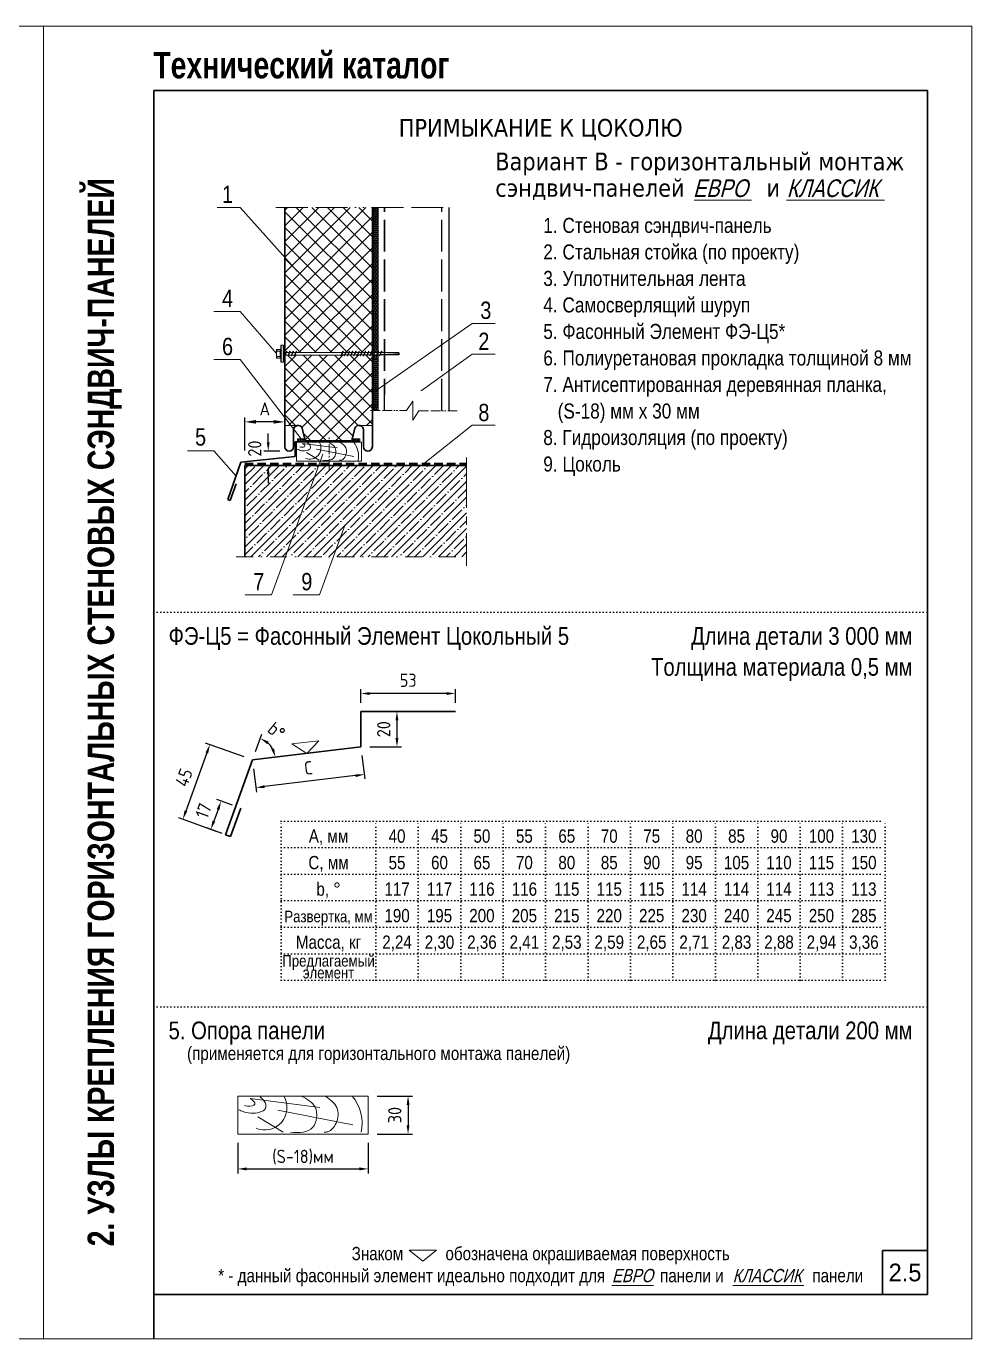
# Model space of a CAD drawing. Extents: x 5821 to 16321, y -13531 to 5774.
# Drawn here: x 10002 to 11071, y 4289 to 5774 of the extents above; entities that cross this region are included whole.
import ezdxf
from ezdxf.enums import TextEntityAlignment as Align

# ---------------------------------------------------------------- set-up
doc = ezdxf.new("R2010")
doc.units = 0
doc.header["$LTSCALE"] = 3
for name, pattern in [('ACAD_ISO02W100', [15, 12, -3]), ('ACAD_ISO13W100', [36, 12, -3, 12, -3, 0, -3, 0, -3]), ('CENTER2', [28.575, 19.05, -3.175, 3.175, -3.175]), ('DASHDOT2', [12.7, 6.35, -3.175, 0, -3.175]), ('DOT2', [0.125, 0, -0.125]), ('HIDDEN2', [4.7625, 3.175, -1.5875])]:
    doc.linetypes.add(name, pattern=pattern)
doc.layers.get('0').update_dxf_attribs({"linetype": 'CONTINUOUS', "lineweight": 30})
doc.layers.get('DEFPOINTS').update_dxf_attribs({"linetype": 'CONTINUOUS'})
for name, color, linetype, lineweight in [('Logo', 1, 'CONTINUOUS', 9), ('new_fill', 8, 'CONTINUOUS', 13), ('RAZMER', 7, 'CONTINUOUS', 9), ('Гидроизоляция', 7, 'HIDDEN2', 35), ('Нащельники', 1, 'CONTINUOUS', 30), ('Саморезы', 7, 'CONTINUOUS', 13)]:
    doc.layers.add(name, color=color, linetype=linetype, lineweight=lineweight)
doc.layers.add('Punktir', color=7, linetype='CONTINUOUS')
doc.layers.add('Прогон', color=7, linetype='CONTINUOUS')
doc.styles.add('LOGO', font='HATTEN.TTF')
doc.styles.add('ROMANS', font='romans.shx', dxfattribs={"width": 0.85})
doc.styles.get("Standard").update_dxf_attribs({"font": 'TAHOMA.TTF'})
doc.styles.add('style1', font='ARIALN.TTF')
doc.styles.add('style2', font='impact.TTF')
doc.styles.add('курсив', font='ARIAL.TTF', dxfattribs={"width": 0.8, "oblique": 15})
doc.dimstyles.new('2.5', dxfattribs={"dimscale": 5, "dimtxt": 3, "dimasz": 2, "dimexe": 1, "dimexo": 2, "dimgap": 0, "dimtad": 0, "dimdec": 0, "dimlfac": 0.5, "dimzin": 9, "dimdsep": 46, "dimtxsty": 'ROMANS', "dimcen": -3, "dimdle": 1, "dimclrd": 256, "dimclre": 256, "dimclrt": 256, "dimadec": 0, "dimazin": 0, "dimtfac": 1, "dimtdec": 0, "dimtofl": 0, "dimtmove": 2, "dimatfit": 3, "dimfxl": 0, "dimtvp": 1, "dimtolj": 1, "dimtzin": 9, "dimarcsym": 0})
doc.dimstyles.new('5', dxfattribs={"dimscale": 5, "dimtxt": 3, "dimasz": 2.5, "dimexe": 1, "dimexo": 3, "dimgap": 0, "dimtad": 0, "dimdec": 0, "dimzin": 9, "dimdsep": 46, "dimtxsty": 'ROMANS', "dimblk2": 'OBLIQUE', "dimcen": -3, "dimdle": 1.5, "dimclrd": 256, "dimclre": 256, "dimclrt": 256, "dimadec": 0, "dimazin": 0, "dimtfac": 1, "dimtdec": 0, "dimtofl": 0, "dimtmove": 2, "dimatfit": 3, "dimfxl": 0, "dimtvp": 1, "dimtolj": 1, "dimtzin": 9, "dimarcsym": 0})
pattern_1 = [(45, (38117.93, 3620.851), (-8.838835, 8.838835), []), (135, (38117.93, 3620.851), (-8.838835, -8.838835), [])]

# ---------------------------------------------------------------- blocks, each defined once
blk = doc.blocks.new('*D102')
at = {"layer": 'DEFPOINTS', "color": 0, "transparency": 16777216}
for p in [(10248.9, 5326.8), (10294.1, 5326.8), (10248.9, 5279.3)]:
    blk.add_point(p, dxfattribs=at)
at = {"layer": 'RAZMER', "lineweight": -2, "transparency": 16777216}
for p, q in [((10248.9, 5294.3), (10248.9, 5331.8)), ((10294.1, 5341.8), (10294.1, 5331.8)), ((10281.6, 5326.8), (10261.4, 5326.8))]:
    blk.add_line(p, q, dxfattribs=at)
at = {"layer": 'RAZMER', "transparency": 16777216}
for points in [[(10261.4, 5328.9), (10261.4, 5324.8), (10248.9, 5326.8)], [(10281.6, 5328.9), (10281.6, 5324.8), (10294.1, 5326.8)]]:
    blk.add_solid(points, dxfattribs=at)
at = {"layer": 'RAZMER', "transparency": 16777216, "insert": (10271.5, 5341.6), "char_height": 15, "attachment_point": 5, "style": 'ROMANS'}
blk.add_mtext('\\A1;A', dxfattribs=at)
blk = doc.blocks.new('_OBLIQUE')
at = {"color": 0, "linetype": 'ByBlock'}
blk.add_line((-0.5, -0.5), (0.5, 0.5), dxfattribs=at)
blk = doc.blocks.new('саморез4')
at = {"layer": 'new_fill'}
blk.add_hatch(color=254, dxfattribs=at).paths.add_polyline_path([(-2.4, -9.4), (0, -9.4), (0, 9.8), (-2.4, 9.8)])
at = {"layer": 'Саморезы', "ltscale": 150}
for p, q in [((-7.9, 5), (-3.1, 5)), ((-7.9, -5), (-7.9, 5)), ((-5.9, 3.1), (-3.1, 3.1)), ((-3.8, -5), (-3.8, 5)), ((0, 9.8), (-3.1, 9.8)), ((-3.1, -9.4), (-3.1, 9.8)), ((-2.4, -9.4), (-2.4, 9.8)), ((0, -9.4), (0, 9.8)), ((64.9, 1.5), (0, 1.5)), ((1.3, -2.2), (3.4, 2.7)), ((1.9, -2.2), (4, 2.7)), ((3.7, 2.9), (3.4, 2.7)), ((3.7, 2.9), (4, 2.7)), ((4.9, -2.2), (7, 2.7)), ((5.5, -2.2), (7.6, 2.7)), ((7.3, 2.9), (7, 2.7)), ((7.3, 2.9), (7.6, 2.7)), ((8.6, -2.2), (10.7, 2.7)), ((9.2, -2.2), (11.3, 2.7)), ((11, 2.9), (10.7, 2.7)), ((11, 2.9), (11.3, 2.7)), ((12.2, -2.2), (14.3, 2.7)), ((12.8, -2.2), (14.9, 2.7)), ((14.6, 2.9), (14.3, 2.7)), ((14.6, 2.9), (14.9, 2.7)), ((64.9, -2.2), (67, 2.7)), ((65.6, -2.2), (67.7, 2.7)), ((67.3, 2.9), (67, 2.7)), ((130, 1.3), (67.1, 1.3)), ((67.3, 2.9), (67.7, 2.7)), ((68.6, -2.2), (70.7, 2.7)), ((69.2, -2.2), (71.3, 2.7)), ((71, 2.9), (70.7, 2.7)), ((71, 2.9), (71.3, 2.7)), ((72.2, -2.2), (74.3, 2.7)), ((72.8, -2.2), (74.9, 2.7)), ((74.6, 2.9), (74.3, 2.7)), ((74.6, 2.9), (74.9, 2.7)), ((75.8, -2.2), (77.9, 2.7)), ((76.4, -2.2), (78.5, 2.7)), ((78.2, 2.9), (77.9, 2.7)), ((78.2, 2.9), (78.5, 2.7)), ((79.5, -2.2), (81.5, 2.7)), ((80.1, -2.2), (82.2, 2.7)), ((81.9, 2.9), (81.5, 2.7)), ((81.9, 2.9), (82.2, 2.7)), ((83.1, -2.2), (85.2, 2.7)), ((83.7, -2.2), (85.8, 2.7)), ((85.5, 2.9), (85.2, 2.7)), ((85.5, 2.9), (85.8, 2.7)), ((86.7, -2.2), (88.8, 2.7)), ((87.3, -2.2), (89.4, 2.7)), ((89.1, 2.9), (88.8, 2.7)), ((89.1, 2.9), (89.4, 2.7)), ((90.3, -2.2), (92.4, 2.7)), ((90.9, -2.2), (93, 2.7)), ((92.7, 2.9), (92.4, 2.7)), ((92.7, 2.9), (93, 2.7)), ((94, -2.2), (96.1, 2.7)), ((94.6, -2.2), (96.7, 2.7)), ((96.4, 2.9), (96.1, 2.7)), ((96.4, 2.9), (96.7, 2.7)), ((97.6, -2.2), (99.7, 2.7)), ((98.2, -2.2), (100.3, 2.7)), ((100, 2.9), (99.7, 2.7)), ((100, 2.9), (100.3, 2.7)), ((101.2, -2.2), (103.3, 2.7)), ((101.8, -2.2), (103.9, 2.7)), ((103.6, 2.9), (103.3, 2.7)), ((103.6, 2.9), (103.9, 2.7)), ((104.8, -2.2), (106.9, 2.7)), ((105.5, -2.2), (107.6, 2.7)), ((107.2, 2.9), (106.9, 2.7)), ((107.2, 2.9), (107.6, 2.7)), ((108.5, -2.2), (110.6, 2.7)), ((109.1, -2.2), (111.2, 2.7)), ((110.9, 2.9), (110.6, 2.7)), ((110.9, 2.9), (111.2, 2.7)), ((130, 1.3), (131.2, 0)), ((-7.9, -5), (-3.1, -5)), ((-5.9, -3.1), (-3.1, -3.1)), ((0, -9.4), (-3.1, -9.4)), ((64.9, -1.5), (0, -1.5)), ((64.9, -1.5), (0, -1.5)), ((1.6, -2.4), (1.3, -2.2)), ((1.6, -2.4), (1.9, -2.2)), ((5.2, -2.4), (4.9, -2.2)), ((5.2, -2.4), (5.5, -2.2)), ((8.9, -2.4), (8.6, -2.2)), ((8.9, -2.4), (9.2, -2.2)), ((12.5, -2.4), (12.2, -2.2)), ((12.5, -2.4), (12.8, -2.2)), ((65.3, -2.4), (64.9, -2.2)), ((65.3, -2.4), (65.6, -2.2)), ((130, -1.3), (67.1, -1.3)), ((68.9, -2.4), (68.6, -2.2)), ((68.9, -2.4), (69.2, -2.2)), ((72.5, -2.4), (72.2, -2.2)), ((72.5, -2.4), (72.8, -2.2)), ((76.1, -2.4), (75.8, -2.2)), ((76.1, -2.4), (76.4, -2.2)), ((79.8, -2.4), (79.5, -2.2)), ((79.8, -2.4), (80.1, -2.2)), ((83.4, -2.4), (83.1, -2.2)), ((83.4, -2.4), (83.7, -2.2)), ((87, -2.4), (86.7, -2.2)), ((87, -2.4), (87.3, -2.2)), ((90.6, -2.4), (90.3, -2.2)), ((90.6, -2.4), (90.9, -2.2)), ((94.3, -2.4), (94, -2.2)), ((94.3, -2.4), (94.6, -2.2)), ((97.9, -2.4), (97.6, -2.2)), ((97.9, -2.4), (98.2, -2.2)), ((101.5, -2.4), (101.2, -2.2)), ((101.5, -2.4), (101.8, -2.2)), ((105.1, -2.4), (104.8, -2.2)), ((105.1, -2.4), (105.5, -2.2)), ((108.8, -2.4), (108.5, -2.2)), ((108.8, -2.4), (109.1, -2.2)), ((130, -1.3), (131.2, 0))]:
    blk.add_line(p, q, dxfattribs=at)
at = {"layer": 'Саморезы'}
for p, q in [((67.1, 1.3), (64.9, 1.5)), ((67.1, -1.3), (64.9, -1.5))]:
    blk.add_line(p, q, dxfattribs=at)
at = {"layer": 'Саморезы', "ltscale": 150}
for centre, radius, start, end in [((-5.9, 5.1), 2, 182.373, 269.9653), ((-5.9, 1.1), 2, 90.0347, 177.627), ((80.3, 1057.7), 1058.9, 271.592, 272.7554), ((-5.9, -1.1), 2, 182.373, 269.9653), ((-5.9, -5.1), 2, 90.0347, 177.627)]:
    blk.add_arc(centre, radius, start, end, dxfattribs=at)
blk = doc.blocks.new('*D103')
at = {"layer": 'DEFPOINTS', "color": 0, "transparency": 16777216}
for p in [(10298.6, 5293.8), (10275.4, 5277.3), (10295.7, 5277.3)]:
    blk.add_point(p, dxfattribs=at)
at = {"layer": 'RAZMER', "lineweight": -2, "transparency": 16777216}
for p, q in [((10275.4, 5303.8), (10275.4, 5313.8)), ((10288.6, 5293.8), (10270.4, 5293.8)), ((10285.7, 5277.3), (10270.4, 5277.3)), ((10275.4, 5267.3), (10275.4, 5257.3))]:
    blk.add_line(p, q, dxfattribs=at)
at = {"layer": 'RAZMER', "transparency": 16777216}
for points in [[(10273.7, 5303.8), (10277, 5303.8), (10275.4, 5293.8)], [(10273.7, 5267.3), (10277, 5267.3), (10275.4, 5277.3)]]:
    blk.add_solid(points, dxfattribs=at)
at = {"layer": 'RAZMER', "transparency": 16777216, "insert": (10260.1, 5296.6), "char_height": 15, "attachment_point": 5, "rotation": 90, "style": 'ROMANS'}
blk.add_mtext('\\A1;{\\Fromans.shx|c204;20}', dxfattribs=at)
blk = doc.blocks.new('*D104')
at = {"layer": 'DEFPOINTS', "color": 0, "transparency": 16777216}
for p in [(10380.2, 4959.1), (10257.6, 4944.3), (10261.4, 4913)]:
    blk.add_point(p, dxfattribs=at)
at = {"layer": 'RAZMER', "lineweight": -2, "transparency": 16777216}
for p, q in [((10381.4, 4949.2), (10384.6, 4922.8)), ((10258.8, 4934.3), (10262, 4908)), ((10374.1, 4926.6), (10271.3, 4914.2))]:
    blk.add_line(p, q, dxfattribs=at)
at = {"layer": 'RAZMER', "transparency": 16777216}
for points in [[(10271.1, 4915.8), (10271.5, 4912.5), (10261.4, 4913)], [(10373.9, 4928.2), (10374.3, 4924.9), (10384, 4927.8)]]:
    blk.add_solid(points, dxfattribs=at)
at = {"layer": 'RAZMER', "transparency": 16777216, "insert": (10320.9, 4935.3), "char_height": 15, "attachment_point": 5, "rotation": 6.8876, "style": 'ROMANS'}
blk.add_mtext('\\A1;{\\Fromans.shx|c204;С}', dxfattribs=at)
blk = doc.blocks.new('*D105')
at = {"layer": 'DEFPOINTS', "color": 0, "transparency": 16777216}
for p in [(10257.6, 4944.3), (10178.8, 4877.1), (10227.1, 4859.7)]:
    blk.add_point(p, dxfattribs=at)
at = {"layer": 'RAZMER', "lineweight": -2, "transparency": 16777216}
for p, q in [((10248.2, 4947.7), (10204.6, 4963.4)), ((10205.9, 4952.3), (10182.2, 4886.5)), ((10217.7, 4863.1), (10174.1, 4878.8))]:
    blk.add_line(p, q, dxfattribs=at)
at = {"layer": 'RAZMER', "transparency": 16777216}
for points in [[(10204.4, 4952.8), (10207.5, 4951.7), (10209.3, 4961.7)], [(10180.7, 4887.1), (10183.8, 4886), (10178.8, 4877.1)]]:
    blk.add_solid(points, dxfattribs=at)
at = {"layer": 'RAZMER', "transparency": 16777216, "insert": (10180, 4924.5), "char_height": 15, "attachment_point": 5, "rotation": 70.1623, "style": 'ROMANS'}
blk.add_mtext('\\A1;45', dxfattribs=at)
blk = doc.blocks.new('*D106')
at = {"layer": 'DEFPOINTS', "color": 0, "transparency": 16777216}
for p in [(10244.3, 4889.7), (10210.5, 4865.7), (10232.7, 4857.7)]:
    blk.add_point(p, dxfattribs=at)
at = {"layer": 'RAZMER', "lineweight": -2, "transparency": 16777216}
for p, q in [((10218.6, 4888.3), (10213.9, 4875.1)), ((10234.9, 4893.1), (10217.3, 4899.4)), ((10223.3, 4861.1), (10205.8, 4867.4))]:
    blk.add_line(p, q, dxfattribs=at)
at = {"layer": 'RAZMER', "transparency": 16777216}
for points in [[(10217.1, 4888.8), (10220.2, 4887.7), (10222, 4897.7)], [(10212.3, 4875.7), (10215.5, 4874.5), (10210.5, 4865.7)]]:
    blk.add_solid(points, dxfattribs=at)
at = {"layer": 'RAZMER', "transparency": 16777216, "insert": (10202.2, 4886.8), "char_height": 15, "attachment_point": 5, "rotation": 70.1623, "style": 'ROMANS'}
blk.add_mtext('\\A1;17', dxfattribs=at)
blk = doc.blocks.new('*D107')
at = {"layer": 'DEFPOINTS', "color": 0, "transparency": 16777216}
for p in [(10380.2, 5019.5), (10380.2, 4999.1), (10487.1, 4999.1)]:
    blk.add_point(p, dxfattribs=at)
at = {"layer": 'RAZMER', "lineweight": -2, "transparency": 16777216}
for p, q in [((10380.2, 5009.1), (10380.2, 5024.5)), ((10477.1, 5019.5), (10390.2, 5019.5)), ((10487.1, 5009.1), (10487.1, 5024.5))]:
    blk.add_line(p, q, dxfattribs=at)
at = {"layer": 'RAZMER', "transparency": 16777216}
for points in [[(10390.2, 5021.1), (10390.2, 5017.8), (10380.2, 5019.5)], [(10477.1, 5021.1), (10477.1, 5017.8), (10487.1, 5019.5)]]:
    blk.add_solid(points, dxfattribs=at)
at = {"layer": 'RAZMER', "transparency": 16777216, "insert": (10433.7, 5034.5), "char_height": 15, "attachment_point": 5, "style": 'ROMANS'}
blk.add_mtext('\\A1;53', dxfattribs=at)
blk = doc.blocks.new('*D108')
at = {"layer": 'DEFPOINTS', "color": 0, "transparency": 16777216}
for p in [(10280.6, 4956.5), (10380.2, 4959.1), (10257.6, 4944.3), (10257.6, 4944.3), (10227.1, 4859.7)]:
    blk.add_point(p, dxfattribs=at)
at = {"layer": 'RAZMER', "lineweight": -2, "transparency": 16777216}
blk.add_line((10261, 4953.7), (10268.1, 4973.5), dxfattribs=at)
blk.add_arc((10257.6, 4944.3), 26, 29.0222, 48.0277, dxfattribs=at)
at = {"layer": 'RAZMER', "transparency": 16777216}
for points in [[(10274.2, 4962.2), (10275.9, 4965.1), (10266.4, 4968.8)], [(10282, 4957.4), (10278.8, 4956.4), (10283.5, 4947.4)]]:
    blk.add_solid(points, dxfattribs=at)
at = {"layer": 'RAZMER', "transparency": 16777216, "insert": (10284.7, 4977.3), "char_height": 15, "attachment_point": 5, "rotation": 320.5658, "style": 'ROMANS'}
blk.add_mtext('\\A1;b°', dxfattribs=at)
blk = doc.blocks.new('*D109')
at = {"layer": 'DEFPOINTS', "color": 0, "transparency": 16777216}
for p in [(10380.2, 4999.1), (10380.2, 4959.1), (10421, 4959.1)]:
    blk.add_point(p, dxfattribs=at)
at = {"layer": 'RAZMER', "lineweight": -2, "transparency": 16777216}
for p, q in [((10390.2, 4999.1), (10426, 4999.1)), ((10421, 4989.1), (10421, 4969.1)), ((10390.2, 4959.1), (10426, 4959.1))]:
    blk.add_line(p, q, dxfattribs=at)
at = {"layer": 'RAZMER', "transparency": 16777216}
for points in [[(10419.3, 4989.1), (10422.6, 4989.1), (10421, 4999.1)], [(10419.3, 4969.1), (10422.6, 4969.1), (10421, 4959.1)]]:
    blk.add_solid(points, dxfattribs=at)
at = {"layer": 'RAZMER', "transparency": 16777216, "insert": (10406, 4979.1), "char_height": 15, "attachment_point": 5, "rotation": 90, "style": 'ROMANS'}
blk.add_mtext('\\A1;20', dxfattribs=at)
blk = doc.blocks.new('*D110')
at = {"layer": 'DEFPOINTS', "color": 0, "transparency": 16777216}
for p in [(10241.1, 4521), (10388.4, 4521), (10388.4, 4481.6)]:
    blk.add_point(p, dxfattribs=at)
at = {"layer": 'RAZMER', "lineweight": -2, "transparency": 16777216}
for p, q in [((10241.1, 4511), (10241.1, 4476.6)), ((10388.4, 4511), (10388.4, 4476.6)), ((10251.1, 4481.6), (10378.4, 4481.6))]:
    blk.add_line(p, q, dxfattribs=at)
at = {"layer": 'RAZMER', "transparency": 16777216}
for points in [[(10251.1, 4483.3), (10251.1, 4479.9), (10241.1, 4481.6)], [(10378.4, 4483.3), (10378.4, 4479.9), (10388.4, 4481.6)]]:
    blk.add_solid(points, dxfattribs=at)
at = {"layer": 'RAZMER', "transparency": 16777216, "insert": (10314.7, 4495), "char_height": 15, "attachment_point": 5, "style": 'ROMANS'}
blk.add_mtext('\\A1;(S-18){\\Fromans.shx|c204;мм}', dxfattribs=at)
blk = doc.blocks.new('*D111')
at = {"layer": 'DEFPOINTS', "color": 0, "transparency": 16777216}
for p in [(10388.4, 4564), (10388.4, 4521), (10433.5, 4521)]:
    blk.add_point(p, dxfattribs=at)
at = {"layer": 'RAZMER', "lineweight": -2, "transparency": 16777216}
for p, q in [((10398.4, 4564), (10438.5, 4564)), ((10433.5, 4554), (10433.5, 4531)), ((10398.4, 4521), (10438.5, 4521))]:
    blk.add_line(p, q, dxfattribs=at)
at = {"layer": 'RAZMER', "transparency": 16777216}
for points in [[(10431.9, 4554), (10435.2, 4554), (10433.5, 4564)], [(10431.9, 4531), (10435.2, 4531), (10433.5, 4521)]]:
    blk.add_solid(points, dxfattribs=at)
at = {"layer": 'RAZMER', "transparency": 16777216, "insert": (10418.5, 4542.5), "char_height": 15, "attachment_point": 5, "rotation": 90, "style": 'ROMANS'}
blk.add_mtext('\\A1;{\\Fromans.shx|c204;30}', dxfattribs=at)

msp = doc.modelspace()

# ---------------------------------------------------------------- hatches: boundary and pattern name
at = {"layer": 'new_fill'}
h = msp.add_hatch(dxfattribs=at)
h.set_pattern_fill('ANSI37', color=256, scale=100, style=0)
h.set_pattern_definition(pattern_1)
h.paths.add_polyline_path([(10393.13, 5569.37), (10294.13, 5569.37), (10294.13, 5405.37), (10295.43, 5405.37), (10296.09, 5406.89), (10296.56, 5406.55), (10296.05, 5405.37), (10299.06, 5405.37), (10299.71, 5406.89), (10300.18, 5406.55), (10299.68, 5405.37), (10302.69, 5405.37), (10303.34, 5406.89), (10303.81, 5406.55), (10303.3, 5405.37), (10306.31, 5405.37), (10306.97, 5406.89), (10307.44, 5406.55), (10306.93, 5405.37), (10357.48, 5405.37), (10359.02, 5405.23), (10359.73, 5406.89), (10360.2, 5406.55), (10359.61, 5405.18), (10359.62, 5405.18), (10362.62, 5405.18), (10363.36, 5406.89), (10363.82, 5406.55), (10363.24, 5405.18), (10366.25, 5405.18), (10366.98, 5406.89), (10367.45, 5406.55), (10366.86, 5405.18), (10369.88, 5405.18), (10370.61, 5406.89), (10371.08, 5406.55), (10370.49, 5405.18), (10373.5, 5405.18), (10374.24, 5406.89), (10374.7, 5406.55), (10374.12, 5405.18), (10377.13, 5405.18), (10377.86, 5406.89), (10378.33, 5406.55), (10377.74, 5405.18), (10380.76, 5405.18), (10381.49, 5406.89), (10381.96, 5406.55), (10381.37, 5405.18), (10384.38, 5405.18), (10385.12, 5406.89), (10385.58, 5406.55), (10385, 5405.18), (10388.01, 5405.18), (10388.74, 5406.89), (10389.21, 5406.55), (10388.62, 5405.18), (10391.64, 5405.18), (10392.37, 5406.89), (10393.13, 5406.33)])
h = msp.add_hatch(dxfattribs=at)
h.set_pattern_fill('NET3', color=256, scale=18, style=0)
h.set_pattern_definition([(0, (17038.3358, 5156.455), (0, 2.25), []), (60, (17038.3358, 5156.455), (-1.94855716, 1.125), []), (120, (17038.3358, 5156.455), (-1.94855716, -1.125), [])])
h.paths.add_polyline_path([(10399.91, 5569.33), (10393.13, 5569.33), (10393.13, 5405.18), (10395.26, 5405.18), (10395.85, 5406.55), (10396.16, 5406.78), (10396.46, 5406.55), (10395.88, 5405.18), (10398.89, 5405.18), (10399.48, 5406.55), (10399.88, 5406.85)])
h.paths.add_polyline_path([(10399.88, 5402.54), (10398.38, 5402.54), (10397.99, 5401.65), (10397.69, 5401.43), (10397.38, 5401.65), (10397.76, 5402.54), (10394.75, 5402.54), (10394.37, 5401.65), (10394.06, 5401.43), (10393.75, 5401.65), (10394.13, 5402.54), (10393.13, 5402.54), (10393.13, 5339.52), (10399.87, 5339.52)])
h = msp.add_hatch(dxfattribs=at)
h.set_pattern_fill('ANSI37', color=256, scale=100, style=0)
h.set_pattern_definition(pattern_1)
h.paths.add_polyline_path([(10294.13, 5331.67), (10294.13, 5322.81), (10300.96, 5322.81)], flags=17)
h.paths.add_polyline_path([(10393.13, 5402.54), (10391.12, 5402.54), (10390.74, 5401.65), (10390.43, 5401.43), (10390.13, 5401.65), (10390.51, 5402.54), (10387.5, 5402.54), (10387.11, 5401.65), (10386.81, 5401.43), (10386.5, 5401.65), (10386.88, 5402.54), (10383.87, 5402.54), (10383.49, 5401.65), (10383.18, 5401.43), (10382.87, 5401.65), (10383.25, 5402.54), (10380.24, 5402.54), (10379.86, 5401.65), (10379.55, 5401.43), (10379.25, 5401.65), (10379.63, 5402.54), (10376.62, 5402.54), (10376.23, 5401.65), (10375.93, 5401.43), (10375.62, 5401.65), (10376, 5402.54), (10372.99, 5402.54), (10372.61, 5401.65), (10372.3, 5401.43), (10371.99, 5401.65), (10372.37, 5402.54), (10369.36, 5402.54), (10368.98, 5401.65), (10368.67, 5401.43), (10368.37, 5401.65), (10368.75, 5402.54), (10365.74, 5402.54), (10365.35, 5401.65), (10365.05, 5401.43), (10364.74, 5401.65), (10365.12, 5402.54), (10362.11, 5402.54), (10361.73, 5401.65), (10361.42, 5401.43), (10361.11, 5401.65), (10361.49, 5402.54), (10359.62, 5402.54), (10358.44, 5402.44), (10358.1, 5401.65), (10357.79, 5401.43), (10357.49, 5401.65), (10357.8, 5402.39), (10357.48, 5402.36), (10305.64, 5402.36), (10305.34, 5401.65), (10305.03, 5401.43), (10304.72, 5401.65), (10305.03, 5402.36), (10302.01, 5402.36), (10301.71, 5401.65), (10301.4, 5401.43), (10301.1, 5401.65), (10301.4, 5402.36), (10298.39, 5402.36), (10298.09, 5401.65), (10297.78, 5401.43), (10297.47, 5401.65), (10297.77, 5402.36), (10294.76, 5402.36), (10294.46, 5401.65), (10294.13, 5401.42), (10294.13, 5331.67), (10300.96, 5322.81), (10309.13, 5322.81, -0.3052564), (10313.77, 5319.69), (10317.19, 5305.81), (10370.08, 5305.81), (10373.5, 5319.69, -0.3052564), (10378.13, 5322.81), (10393.13, 5322.81)])
h = msp.add_hatch(dxfattribs=at)
h.set_pattern_fill('NET3', color=256, scale=18, style=0)
h.set_pattern_definition([(0, (38117.9305, 3620.8513), (0, 2.25), []), (60, (38117.9305, 3620.8513), (-1.94855716, 1.125), []), (120, (38117.9305, 3620.8513), (-1.94855716, -1.125), [])])
h.paths.add_polyline_path([(10316.69, 5307.81), (10308.32, 5307.81), (10308.32, 5304.41), (10342.75, 5304.41), (10342.75, 5303.81), (10344.13, 5303.81), (10344.13, 5305.81), (10317.19, 5305.81)])
h.paths.add_polyline_path([(10378.95, 5307.81), (10370.58, 5307.81), (10370.08, 5305.81), (10344.13, 5305.81), (10344.13, 5303.81), (10378.95, 5303.81)])
h = msp.add_hatch(dxfattribs=at)
h.set_pattern_fill('ANSI35', color=256, scale=50, style=0)
h.set_pattern_definition([(45, (38117.93, 3620.851), (-8.838835, 8.838835), []), (45, (38126.77, 3620.851), (-8.838835, 8.838835), [15.625, -3.125, 0, -3.125])])
h.paths.add_polyline_path([(10332.43, 5277.31), (10248.93, 5277.31), (10248.93, 5174.27), (10294.8, 5174.27)])
h.paths.add_polyline_path([(10499.72, 5277.31), (10332.43, 5277.31), (10294.8, 5174.27), (10499.72, 5174.27)])

# ---------------------------------------------------------------- linework, layer by layer
at = {"color": 1}
for p, q in [((10146.09, 5701.59), (10146.09, 4289.44)), ((10146.09, 5701.59), (11021.09, 5701.59)), ((11021.09, 5701.59), (11021.09, 4339.44)), ((10970.18, 4389.44), (11021.09, 4389.44)), ((10970.18, 4389.44), (10970.18, 4339.44)), ((10146.09, 4339.44), (11021.09, 4339.44))]:
    msp.add_line(p, q, dxfattribs=at)
for p, q in [((10294.13, 5569.37), (10294.13, 5298.81)), ((10393.13, 5569.37), (10393.13, 5298.8)), ((10304.13, 5298.81), (10304.13, 5317.81)), ((10313.77, 5319.69), (10317.19, 5305.81)), ((10373.5, 5319.69), (10370.08, 5305.81)), ((10383.13, 5298.81), (10383.13, 5317.81)), ((10248.93, 5277.31), (10499.72, 5277.31)), ((10248.93, 5277.31), (10248.93, 5174.27))]:
    msp.add_line(p, q)
for centre, start, end in [((10309.13, 5317.81), 22.09941, 180), ((10378.13, 5317.81), 0, 157.90059), ((10299.13, 5298.81), 180, 0), ((10388.13, 5298.81), 180, 0)]:
    msp.add_arc(centre, 5, start, end)
at = {"layer": 'Logo'}
for p, q in [((10757.13, 5577.63), (10822.09, 5577.63)), ((10861.71, 5577.63), (10972.32, 5577.63)), ((10664.07, 4349.88), (10711.31, 4349.88)), ((10800.69, 4349.88), (10881.14, 4349.88))]:
    msp.add_line(p, q, dxfattribs=at)
at = {"layer": 'new_fill'}
for p, q in [((10308.32, 5303.81), (10308.32, 5307.81)), ((10308.32, 5307.81), (10316.69, 5307.81)), ((10314.19, 5302.5), (10353.69, 5297.38)), ((10378.95, 5307.81), (10370.58, 5307.81)), ((10378.95, 5303.81), (10378.95, 5307.81)), ((10318.6, 5292.03), (10332.9, 5283.31)), ((10329.81, 5295.79), (10372.37, 5287.55)), ((10254.84, 4561.42), (10333.84, 4551.16)), ((10286.07, 4547.99), (10371.2, 4531.51)), ((10263.65, 4540.47), (10292.25, 4523.02))]:
    msp.add_line(p, q, dxfattribs=at)
for centre, radius, start, end in [((10322.38, 5297.3), 12.69, 247.61174, 29.90285), ((10353.84, 5288.56), 23.7, 347.19877, 40.05108), ((10271.22, 4551.01), 25.38, 247.61174, 29.90285), ((10334.14, 4533.52), 47.41, 347.19877, 40.05108)]:
    msp.add_arc(centre, radius, start, end, dxfattribs=at)
for points in [[(10319.81, 5303.34), (10322.86, 5299.73), (10323.13, 5297.64), (10316.22, 5294.05), (10310.21, 5295.05), (10307.88, 5296.09)], [(10314.19, 5302.5), (10316.95, 5299.21), (10312.7, 5298.06), (10311.08, 5298.54)], [(10343.12, 5303.81), (10350.96, 5297.5), (10349.58, 5285.97), (10337.06, 5283.31)], [(10356.52, 5303.81), (10363.28, 5297.28), (10362.79, 5288.39), (10358.15, 5283.65), (10356.17, 5283.31)], [(10266.07, 4563.1), (10272.17, 4555.88), (10272.72, 4551.69), (10258.89, 4544.51), (10246.88, 4546.51), (10242.21, 4548.58)], [(10254.84, 4561.42), (10260.34, 4554.83), (10251.85, 4552.54), (10248.61, 4553.48)], [(10312.69, 4564.03), (10328.38, 4551.41), (10325.61, 4528.35), (10300.57, 4523.02)], [(10339.5, 4564.03), (10353.02, 4550.96), (10352.03, 4533.19), (10342.74, 4523.72), (10338.79, 4523.02)]]:
    msp.add_spline(points, degree=3, dxfattribs=at)
at = {"layer": 'Punktir', "linetype": 'DOT2', "ltscale": 10}
for p, q in [((10146.09, 5111.41), (11021.09, 5111.41)), ((10290.09, 4875.11), (10973.09, 4875.11)), ((10290.09, 4695.11), (10290.09, 4875.11)), ((10397.09, 4695.11), (10397.09, 4875.11)), ((10445.09, 4695.11), (10445.09, 4875.11)), ((10493.09, 4695.11), (10493.09, 4875.11)), ((10541.09, 4695.11), (10541.09, 4875.11)), ((10589.09, 4695.11), (10589.09, 4875.11)), ((10637.09, 4695.11), (10637.09, 4875.11)), ((10685.09, 4695.11), (10685.09, 4875.11)), ((10733.09, 4695.11), (10733.09, 4875.11)), ((10781.09, 4695.11), (10781.09, 4875.11)), ((10829.09, 4695.11), (10829.09, 4875.11)), ((10877.09, 4695.11), (10877.09, 4875.11)), ((10925.09, 4695.11), (10925.09, 4875.11)), ((10973.09, 4695.11), (10973.09, 4875.11)), ((10290.09, 4845.11), (10973.09, 4845.11)), ((10290.09, 4815.11), (10877.09, 4815.11)), ((10290.09, 4815.11), (10973.09, 4815.11)), ((10290.09, 4785.11), (10973.09, 4785.11)), ((10290.09, 4755.11), (10877.09, 4755.11)), ((10290.09, 4755.11), (10973.09, 4755.11)), ((10290.09, 4725.11), (10973.09, 4725.11)), ((10290.09, 4695.11), (10973.09, 4695.11)), ((10146.09, 4665.11), (11021.09, 4665.11))]:
    msp.add_line(p, q, dxfattribs=at)
at = {"layer": 'RAZMER'}
for p, q in [((10021.09, 5774.44), (10021.09, 4289.44)), ((10021.09, 5774.44), (10021.09, 4289.44)), ((10021.09, 5774.44), (10021.09, 4289.44)), ((10021.09, 5774.44), (10021.09, 4289.44)), ((10021.09, 5774.44), (10021.09, 4289.44)), ((10021.09, 5774.44), (10021.09, 4289.44)), ((10021.09, 5774.44), (10021.09, 4289.44)), ((10021.09, 5774.44), (10021.09, 4289.44)), ((10021.09, 5774.44), (10021.09, 4289.44)), ((10021.09, 5774.44), (10021.09, 4289.44)), ((10021.09, 5774.44), (10021.09, 4289.44)), ((10021.09, 5774.44), (10021.09, 4289.44)), ((10021.09, 5774.44), (10021.09, 4289.44)), ((10021.09, 5774.44), (10021.09, 4289.44)), ((10021.09, 5774.44), (10021.09, 4289.44)), ((10021.09, 5774.44), (10021.09, 4289.44)), ((10021.09, 5774.44), (10021.09, 4289.44)), ((10021.09, 5774.44), (10021.09, 4289.44)), ((10021.09, 5774.44), (10021.09, 4289.44)), ((10021.09, 5774.44), (10021.09, 4289.44)), ((10021.09, 5774.44), (10021.09, 4289.44)), ((10021.09, 5774.44), (10021.09, 4289.44)), ((10021.09, 5774.44), (10021.09, 4289.44)), ((10021.09, 5774.44), (10021.09, 4289.44)), ((10021.09, 5774.44), (10021.09, 4289.44)), ((10021.09, 5774.44), (10021.09, 4289.44)), ((10021.09, 5774.44), (10021.09, 4289.44)), ((10021.09, 5774.44), (10021.09, 4289.44)), ((10021.09, 5774.44), (10021.09, 4289.44)), ((10021.09, 5774.44), (10021.09, 4289.44)), ((10021.09, 5774.44), (10021.09, 4289.44)), ((10021.09, 5774.44), (10021.09, 4289.44)), ((10021.09, 5774.44), (10021.09, 4289.44)), ((10021.09, 5774.44), (10021.09, 4289.44)), ((10021.09, 5774.44), (10021.09, 4289.44)), ((10021.09, 5774.44), (10021.09, 4289.44)), ((10021.09, 5774.44), (10021.09, 4289.44)), ((10021.09, 5774.44), (10021.09, 4289.44)), ((10021.09, 5774.44), (10021.09, 4289.44)), ((10021.09, 5774.44), (10021.09, 4289.44)), ((10021.09, 5774.44), (10021.09, 4289.44)), ((10021.09, 5774.44), (10021.09, 4289.44)), ((10021.09, 5774.44), (10021.09, 4289.44)), ((10021.09, 5774.44), (10021.09, 4289.44)), ((10021.09, 5774.44), (10021.09, 4289.44)), ((10021.09, 5774.44), (10021.09, 4289.44)), ((10021.09, 5774.44), (10021.09, 4289.44)), ((10021.09, 5774.44), (10021.09, 4289.44)), ((10021.09, 5774.44), (10021.09, 4289.44)), ((10021.09, 5774.44), (10021.09, 4289.44)), ((10021.09, 5774.44), (10021.09, 4289.44)), ((10021.09, 5774.44), (10021.09, 4289.44)), ((10021.09, 5774.44), (10021.09, 4289.44)), ((10021.09, 5774.44), (10021.09, 4289.44)), ((10021.09, 5774.44), (10021.09, 4289.44)), ((10021.09, 5774.44), (10021.09, 4289.44)), ((10021.09, 5774.44), (10021.09, 4289.44)), ((10021.09, 5774.44), (11071.09, 5774.44)), ((10021.09, 5774.44), (11071.09, 5774.44)), ((11071.09, 5774.44), (11071.09, 4289.44)), ((11071.09, 5774.44), (11071.09, 4289.44)), ((11071.09, 5774.44), (11071.09, 4289.44)), ((11071.09, 5774.44), (11071.09, 4289.44)), ((11071.09, 5774.44), (11071.09, 4289.44)), ((11071.09, 5774.44), (11071.09, 4289.44)), ((11071.09, 5774.44), (11071.09, 4289.44)), ((11071.09, 5774.44), (11071.09, 4289.44)), ((11071.09, 5774.44), (11071.09, 4289.44)), ((11071.09, 5774.44), (11071.09, 4289.44)), ((11071.09, 5774.44), (11071.09, 4289.44)), ((11071.09, 5774.44), (11071.09, 4289.44)), ((11071.09, 5774.44), (11071.09, 4289.44)), ((11071.09, 5774.44), (11071.09, 4289.44)), ((11071.09, 5774.44), (11071.09, 4289.44)), ((11071.09, 5774.44), (11071.09, 4289.44)), ((11071.09, 5774.44), (11071.09, 4289.44)), ((11071.09, 5774.44), (11071.09, 4289.44)), ((11071.09, 5774.44), (11071.09, 4289.44)), ((11071.09, 5774.44), (11071.09, 4289.44)), ((11071.09, 5774.44), (11071.09, 4289.44)), ((11071.09, 5774.44), (11071.09, 4289.44)), ((11071.09, 5774.44), (11071.09, 4289.44)), ((11071.09, 5774.44), (11071.09, 4289.44)), ((11071.09, 5774.44), (11071.09, 4289.44)), ((11071.09, 5774.44), (11071.09, 4289.44)), ((11071.09, 5774.44), (11071.09, 4289.44)), ((11071.09, 5774.44), (11071.09, 4289.44)), ((11071.09, 5774.44), (11071.09, 4289.44)), ((11071.09, 5774.44), (11071.09, 4289.44)), ((11071.09, 5774.44), (11071.09, 4289.44)), ((11071.09, 5774.44), (11071.09, 4289.44)), ((11071.09, 5774.44), (11071.09, 4289.44)), ((11071.09, 5774.44), (11071.09, 4289.44)), ((11071.09, 5774.44), (11071.09, 4289.44)), ((11071.09, 5774.44), (11071.09, 4289.44)), ((11071.09, 5774.44), (11071.09, 4289.44)), ((11071.09, 5774.44), (11071.09, 4289.44)), ((11071.09, 5774.44), (11071.09, 4289.44)), ((11071.09, 5774.44), (11071.09, 4289.44)), ((11071.09, 5774.44), (11071.09, 4289.44)), ((11071.09, 5774.44), (11071.09, 4289.44)), ((11071.09, 5774.44), (11071.09, 4289.44)), ((11071.09, 5774.44), (11071.09, 4289.44)), ((11071.09, 5774.44), (11071.09, 4289.44)), ((11071.09, 5774.44), (11071.09, 4289.44)), ((11071.09, 5774.44), (11071.09, 4289.44)), ((11071.09, 5774.44), (11071.09, 4289.44)), ((11071.09, 5774.44), (11071.09, 4289.44)), ((11071.09, 5774.44), (11071.09, 4289.44)), ((11071.09, 5774.44), (11071.09, 4289.44)), ((11071.09, 5774.44), (11071.09, 4289.44)), ((11071.09, 5774.44), (11071.09, 4289.44)), ((11071.09, 5774.44), (11071.09, 4289.44)), ((11071.09, 5774.44), (11071.09, 4289.44)), ((11071.09, 5774.44), (11071.09, 4289.44)), ((11071.09, 5774.44), (11071.09, 4289.44)), ((11071.09, 5774.44), (11071.09, 4289.44)), ((11071.09, 5774.44), (11071.09, 4289.44)), ((11071.09, 5774.44), (11071.09, 4289.44)), ((11071.09, 5774.44), (11071.09, 4289.44)), ((11071.09, 5774.44), (11071.09, 4289.44)), ((11071.09, 5774.44), (11071.09, 4289.44)), ((11071.09, 5774.44), (11071.09, 4289.44)), ((11071.09, 5774.44), (11071.09, 4289.44)), ((11071.09, 5774.44), (11071.09, 4289.44)), ((11071.09, 5774.44), (11071.09, 4289.44)), ((11071.09, 5774.44), (11071.09, 4289.44)), ((11071.09, 5774.44), (11071.09, 4289.44)), ((11071.09, 5774.44), (11071.09, 4289.44)), ((11071.09, 5774.44), (11071.09, 4289.44)), ((11071.09, 5774.44), (11071.09, 4289.44)), ((11071.09, 5774.44), (11071.09, 4289.44)), ((11071.09, 5774.44), (11071.09, 4289.44)), ((11071.09, 5774.44), (11071.09, 4289.44)), ((11071.09, 5774.44), (11071.09, 4289.44)), ((11071.09, 5774.44), (11071.09, 4289.44)), ((11071.09, 5774.44), (11071.09, 4289.44)), ((11071.09, 5774.44), (11071.09, 4289.44)), ((11071.09, 5774.44), (11071.09, 4289.44)), ((11071.09, 5774.44), (11071.09, 4289.44)), ((11071.09, 5774.44), (11071.09, 4289.44)), ((11071.09, 5774.44), (11071.09, 4289.44)), ((11071.09, 5774.44), (11071.09, 4289.44)), ((10217.56, 5569.4), (10243.67, 5569.4)), ((10308.16, 5497.34), (10243.67, 5569.4)), ((10399.87, 5339.52), (10399.87, 5569.37)), ((10213.8, 5451.67), (10243.67, 5451.67)), ((10284.66, 5404), (10243.67, 5451.67)), ((10396.51, 5361.72), (10505.94, 5438.18)), ((10531.93, 5438.18), (10505.94, 5438.18)), ((10213.8, 5397.23), (10243.67, 5397.23)), ((10312.51, 5307.81), (10243.67, 5397.23)), ((10448.52, 5361.8), (10505.94, 5403.54)), ((10531.93, 5403.54), (10505.94, 5403.54)), ((10438.87, 5350.33), (10431.92, 5339.51)), ((10438.86, 5328.67), (10438.87, 5350.33)), ((10445.81, 5339.5), (10438.86, 5328.67)), ((10309.13, 5322.81), (10294.13, 5322.81)), ((10378, 5322.81), (10393, 5322.81)), ((10452.6, 5280.31), (10505.94, 5323.07)), ((10531.93, 5323.07), (10505.94, 5323.07)), ((10317.19, 5305.81), (10370.08, 5305.81)), ((10183.94, 5294.09), (10213.8, 5294.09)), ((10239.06, 5265.21), (10213.8, 5294.11)), ((10337.12, 5290.13), (10279.05, 5131.15)), ((10362.35, 5210.64), (10333.31, 5131.15)), ((10279.05, 5131.15), (10249.18, 5131.15)), ((10333.31, 5131.15), (10303.45, 5131.15)), ((10332.68, 4966.08), (10302.11, 4962.39)), ((10318.91, 4951.67), (10302.11, 4962.39)), ((10318.91, 4951.67), (10332.68, 4966.08)), ((10450.29, 4377.17), (10434.89, 4389.83)), ((10465.68, 4389.83), (10434.89, 4389.83)), ((10450.29, 4377.17), (10465.68, 4389.83)), ((10021.09, 4289.44), (11071.09, 4289.44)), ((10021.09, 4289.44), (11071.09, 4289.44))]:
    msp.add_line(p, q, dxfattribs=at)
at = {"layer": 'RAZMER', "linetype": 'ACAD_ISO13W100'}
msp.add_line((10284.13, 5569.37), (10489.07, 5569.37), dxfattribs=at)
at = {"layer": 'RAZMER', "linetype": 'ACAD_ISO13W100', "ltscale": 0.3}
for p, q in [((10391.08, 5339.52), (10431.92, 5339.51)), ((10445.81, 5339.5), (10490.36, 5339.5))]:
    msp.add_line(p, q, dxfattribs=at)
at = {"layer": 'RAZMER', "linetype": 'CENTER2', "ltscale": 0.2}
msp.add_line((10344.13, 5273.02), (10344.13, 5309.01), dxfattribs=at)
at = {"layer": 'RAZMER', "linetype": 'CENTER2'}
msp.add_line((10499.72, 5286.53), (10499.72, 5163.83), dxfattribs=at)
at = {"layer": 'RAZMER', "linetype": 'DASHDOT2'}
msp.add_line((10239.29, 5174.27), (10499.72, 5174.27), dxfattribs=at)
at = {"layer": 'RAZMER'}
for points in [[(8971.09, 5774.44), (10021.09, 5774.44), (10021.09, 4289.44), (8971.09, 4289.44)], [(11071.09, 5774.44), (10021.09, 5774.44), (10021.09, 4289.44), (11071.09, 4289.44)], [(10380.95, 5303.81), (10307.32, 5303.81), (10307.32, 5282.31), (10380.95, 5282.31)], [(10388.36, 4564.03), (10241.09, 4564.03), (10241.09, 4521.02), (10388.36, 4521.02)]]:
    msp.add_lwpolyline(points, close=True, dxfattribs=at)
at = {"layer": 'Гидроизоляция'}
msp.add_line((10248.93, 5279.81), (10499.72, 5279.81), dxfattribs=at)
at = {"layer": 'Нащельники'}
for p, q in [((10305.82, 5304.41), (10305.82, 5287.71)), ((10305.82, 5304.41), (10342.75, 5304.41)), ((10244.5, 5281.31), (10305.82, 5287.71)), ((10244.5, 5281.31), (10229.59, 5238.97)), ((10232.41, 5237.95), (10239.2, 5256.77)), ((10229.59, 5238.97), (10232.41, 5237.95)), ((10487.13, 4999.08), (10380.23, 4999.08)), ((10380.23, 4959.08), (10380.23, 4999.08)), ((10257.6, 4944.27), (10380.23, 4959.08)), ((10257.6, 4944.27), (10227.09, 4859.72)), ((10232.74, 4857.68), (10244.28, 4889.66)), ((10227.09, 4859.72), (10232.74, 4857.68))]:
    msp.add_line(p, q, dxfattribs=at)
at = {"layer": 'Прогон', "linetype": 'ACAD_ISO02W100'}
for p, q in [((10407.07, 5339.51), (10407.07, 5569.39)), ((10407.07, 5339.52), (10407.11, 5569.37)), ((10471.87, 5339.5), (10471.87, 5569.37))]:
    msp.add_line(p, q, dxfattribs=at)
at = {"layer": 'Прогон'}
msp.add_line((10479.87, 5339.5), (10479.91, 5569.37), dxfattribs=at)

# ---------------------------------------------------------------- block references
at = {"layer": 'Саморезы'}
msp.add_blockref('саморез4', (10292.54, 5403.86), dxfattribs=at)

# ---------------------------------------------------------------- texts
msp.add_text('ПРИМЫКАНИЕ К ЦОКОЛЮ', height=20).set_placement((10583.59, 5649.59), align=Align.CENTER)
for s, p in [('Вариант В - горизонтальный монтаж', (10532.19, 5611.55)), ('сэндвич-панелей', (10532.19, 5581.55)), ('и', (10838.94, 5581.55))]:
    msp.add_text(s, height=20).set_placement(p)
at = {"color": 1, "style": 'курсив', "oblique": 15, "width": 0.8}
for s, height, p in [('ЕВРО', 20, (10786.88, 5581.2)), ('КЛАССИК', 20, (10913.86, 5581.2)), ('ЕВРО', 15, (10687.41, 4353.44)), ('КЛАССИК', 15, (10839.7, 4353.44))]:
    msp.add_text(s, height=height, dxfattribs=at).set_placement(p, align=Align.CENTER)
at = {"style": 'style1'}
for s, height, p in [('1', 19.61, (10223.12, 5574.52)), ('1. Стеновая сэндвич-панель', 17, (10586.5, 5540.63)), ('2. Стальная стойка (по проекту)', 17, (10586.5, 5510.63)), ('3. Уплотнительная лента', 17, (10586.5, 5480.63)), ('4', 19.61, (10223.12, 5456.79)), ('4. Самосверлящий шуруп', 17, (10586.5, 5450.63)), ('3', 19.61, (10515.25, 5443.3)), ('5. Фасонный Элемент ФЭ-Ц5*', 17, (10586.5, 5420.63)), ('6', 19.61, (10223.12, 5402.35)), ('2', 19.61, (10513.01, 5408.1)), ('6. Полиуретановая прокладка толщиной 8 мм', 17, (10586.5, 5390.63)), ('7. Антисептированная деревянная планка,', 17, (10586.5, 5360.63)), ('8', 19.61, (10513.01, 5327.63)), ('   (S-18) мм х 30 мм', 17, (10586.5, 5330.63)), ('8. Гидроизоляция (по проекту)', 17, (10586.5, 5300.63)), ('9. Цоколь', 17, (10586.5, 5270.63)), ('7', 19.61, (10258.5, 5136.27)), ('9', 19.61, (10312.76, 5136.27)), ('ФЭ-Ц5 = Фасонный Элемент Цокольный 5', 20, (10162.63, 5074.59)), ('5. Опора панели ', 20, (10162.63, 4628.3)), ('(применяется для горизонтального монтажа панелей)', 15, (10183.57, 4604.82))]:
    msp.add_text(s, height=height, dxfattribs=at).set_placement(p)
msp.add_text('5', height=19.61, dxfattribs=at).set_placement((10198.87, 5294.09), align=Align.BOTTOM_CENTER)
for s, p in [('Длина детали 3 000 мм', (11004.09, 5074.59)), ('Толщина материала 0,5 мм', (11004.09, 5039.59)), ('Длина детали 200 мм', (11004.09, 4628.3))]:
    msp.add_text(s, height=20, dxfattribs=at).set_placement(p, align=Align.RIGHT)
for s, height, p in [('А, мм', 15, (10343.59, 4850.69)), ('40', 15, (10421.09, 4850.69)), ('45', 15, (10469.09, 4850.69)), ('50', 15, (10517.09, 4850.69)), ('55', 15, (10565.09, 4850.69)), ('65', 15, (10613.09, 4850.69)), ('70', 15, (10661.09, 4850.69)), ('75', 15, (10709.09, 4850.69)), ('80', 15, (10757.09, 4850.69)), ('85', 15, (10805.09, 4850.69)), ('90', 15, (10853.09, 4850.69)), ('100', 15, (10901.09, 4850.69)), ('130', 15, (10949.09, 4850.69)), ('С, мм', 15, (10343.59, 4820.69)), ('55', 15, (10421.09, 4820.69)), ('60', 15, (10469.09, 4820.69)), ('65', 15, (10517.09, 4820.69)), ('70', 15, (10565.09, 4820.69)), ('80', 15, (10613.09, 4820.69)), ('85', 15, (10661.09, 4820.69)), ('90', 15, (10709.09, 4820.69)), ('95', 15, (10757.09, 4820.69)), ('105', 15, (10805.09, 4820.69)), ('110', 15, (10853.09, 4820.69)), ('115', 15, (10901.09, 4820.69)), ('150', 15, (10949.09, 4820.69)), ('b, %%d', 15, (10343.59, 4790.69)), ('117', 15, (10421.09, 4790.69)), ('117', 15, (10469.09, 4790.69)), ('116', 15, (10517.09, 4790.69)), ('116', 15, (10565.09, 4790.69)), ('115', 15, (10613.09, 4790.69)), ('115', 15, (10661.09, 4790.69)), ('115', 15, (10709.09, 4790.69)), ('114', 15, (10757.09, 4790.69)), ('114', 15, (10805.09, 4790.69)), ('114', 15, (10853.09, 4790.69)), ('113', 15, (10901.09, 4790.69)), ('113', 15, (10949.09, 4790.69)), ('Развертка, мм', 13, (10343.59, 4760.69)), ('190', 15, (10421.09, 4760.69)), ('195', 15, (10469.09, 4760.69)), ('200', 15, (10517.09, 4760.69)), ('205', 15, (10565.09, 4760.69)), ('215', 15, (10613.09, 4760.69)), ('220', 15, (10661.09, 4760.69)), ('225', 15, (10709.09, 4760.69)), ('230', 15, (10757.09, 4760.69)), ('240', 15, (10805.09, 4760.69)), ('245', 15, (10853.09, 4760.69)), ('250', 15, (10901.09, 4760.69)), ('285', 15, (10949.09, 4760.69)), ('Масса, кг', 15, (10343.59, 4730.69)), ('2,24', 15, (10421.09, 4730.69)), ('2,30', 15, (10469.09, 4730.69)), ('2,36', 15, (10517.09, 4730.69)), ('2,41', 15, (10565.09, 4730.69)), ('2,53', 15, (10613.09, 4730.69)), ('2,59', 15, (10661.09, 4730.69)), ('2,65', 15, (10709.09, 4730.69)), ('2,71', 15, (10757.09, 4730.69)), ('2,83', 15, (10805.09, 4730.69)), ('2,88', 15, (10853.09, 4730.69)), ('2,94', 15, (10901.09, 4730.69)), ('3,36', 15, (10949.09, 4730.69)), ('Предлагаемый', 13, (10343.59, 4710.53)), ('элемент', 13, (10343.59, 4697.11)), ('Знаком          обозначена окрашиваемая поверхность', 15, (10583.59, 4378.35)), ('* - данный фасонный элемент идеально подходит для             панели и                     панели', 15, (10583.59, 4353.44))]:
    msp.add_text(s, height=height, dxfattribs=at).set_placement(p, align=Align.CENTER)
at = {"layer": 'new_fill', "style": 'style2'}
msp.add_text('Технический каталог', height=30, dxfattribs=at).set_placement((10145.3, 5715.49))
msp.add_text('2. УЗЛЫ КРЕПЛЕНИЯ ГОРИЗОНТАЛЬНЫХ СТЕНОВЫХ СЭНДВИЧ-ПАНЕЛЕЙ', height=30, rotation=90, dxfattribs=at).set_placement((10086.09, 4998.3), align=Align.MIDDLE_CENTER)
at = {"layer": 'new_fill', "style": 'LOGO'}
msp.add_text('2.5', height=20, dxfattribs=at).set_placement((10995.64, 4364.44), align=Align.MIDDLE_CENTER)

# ---------------------------------------------------------------- dimensions: what is measured, and where the dimension line sits
at = {"layer": 'RAZMER'}
for base, p1, p2, text, dimstyle, picture, middle in [((10248.93, 5326.85), (10294.13, 5326.85), (10248.93, 5279.31), 'A', '5', '*D102', (10271.53, 5341.63)), ((10388.36, 4481.59), (10241.09, 4521.02), (10388.36, 4521.02), '(S-18){\\Fromans.shx|c204;мм}', '2.5', '*D110', (10314.72, 4495.02))]:
    dim = msp.add_linear_dim(base=base, p1=p1, p2=p2, text=text, dimstyle=dimstyle, dxfattribs=at)
    dim.commit()
    dim.dimension.update_dxf_attribs({"geometry": picture, "text_midpoint": middle, "dimtype": 160})
dim = msp.add_linear_dim(base=(10275.38, 5277.31), p1=(10298.65, 5293.83), p2=(10295.7, 5277.31), angle=90, text='{\\Fromans.shx|c204;20}', dimstyle='2.5', dxfattribs=at)
dim.commit()
dim.dimension.update_dxf_attribs({"geometry": '*D103', "text_midpoint": (10260.06, 5296.6), "dimtype": 160})
dim = msp.add_linear_dim(base=(10380.23, 5019.45), p1=(10487.13, 4999.08), p2=(10380.23, 4999.08), dimstyle='2.5', dxfattribs=at)
dim.commit()
dim.dimension.update_dxf_attribs({"geometry": '*D107', "text_midpoint": (10433.68, 5034.45)})
dim = msp.add_angular_dim_2l(base=(10280.6, 4956.49), line1=((10257.6, 4944.27), (10227.09, 4859.72)), line2=((10257.6, 4944.27), (10380.23, 4959.08)), text='b°', dimstyle='2.5', dxfattribs=at)
dim.commit()
dim.dimension.update_dxf_attribs({"geometry": '*D108', "text_midpoint": (10284.75, 4977.28), "dimtype": 162})
dim = msp.add_linear_dim(base=(10420.97, 4959.08), p1=(10380.23, 4999.08), p2=(10380.23, 4959.08), angle=90, dimstyle='2.5', dxfattribs=at)
dim.commit()
dim.dimension.update_dxf_attribs({"geometry": '*D109', "text_midpoint": (10405.97, 4979.08)})
for p1, p2, distance, picture, middle in [((10257.6, 4944.27), (10227.09, 4859.72), -51.31, '*D105', (10179.97, 4924.5)), ((10244.28, 4889.66), (10232.74, 4857.68), -23.64, '*D106', (10202.16, 4886.78))]:
    dim = msp.add_aligned_dim(p1=p1, p2=p2, distance=distance, dimstyle='2.5', dxfattribs=at)
    dim.commit()
    dim.dimension.update_dxf_attribs({"geometry": picture, "text_midpoint": middle})
dim = msp.add_aligned_dim(p1=(10380.23, 4959.08), p2=(10257.6, 4944.27), distance=31.54, text='{\\Fromans.shx|c204;С}', dimstyle='2.5', dxfattribs=at)
dim.commit()
dim.dimension.update_dxf_attribs({"geometry": '*D104', "text_midpoint": (10320.89, 4935.25)})
dim = msp.add_linear_dim(base=(10433.52, 4521.02), p1=(10388.36, 4564.03), p2=(10388.36, 4521.02), angle=90, text='{\\Fromans.shx|c204;30}', dimstyle='2.5', dxfattribs=at)
dim.commit()
dim.dimension.update_dxf_attribs({"geometry": '*D111', "text_midpoint": (10418.52, 4542.52)})

doc.saveas('drawing.dxf')
